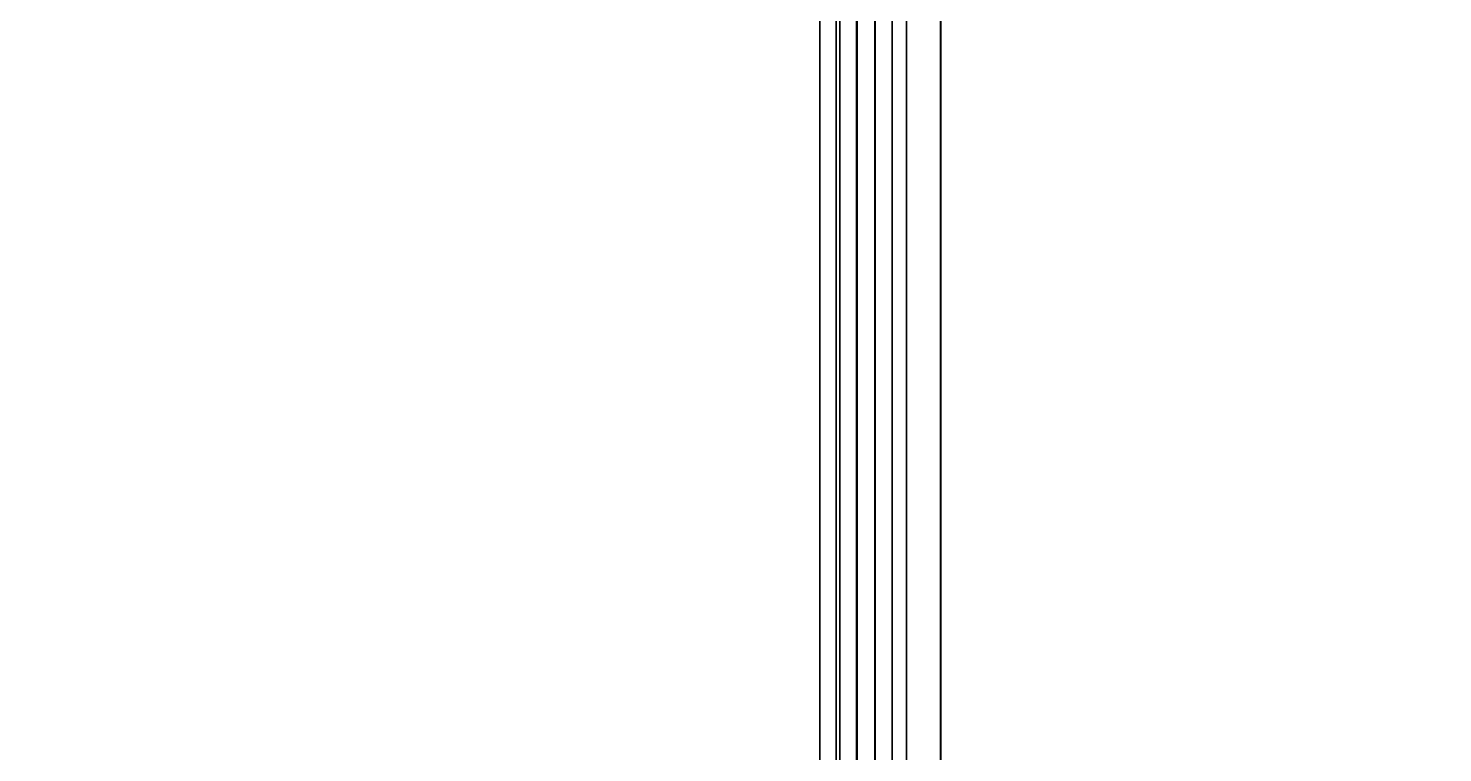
# Model space of a CAD drawing. Extents: x -152 to 154, y -106 to 95.
# Drawn here: x 18.15 to 51.63, y 43.24 to 60.4 of the extents above; entities that cross this region are included whole.
import ezdxf

# ---------------------------------------------------------------- set-up
doc = ezdxf.new("R2010")
doc.units = 0
for name, color, linetype in [('GROUND1', 253, 'CONTINUOUS'), ('ROOF1', 37, 'CONTINUOUS'), ('ROOF2', 59, 'CONTINUOUS'), ('WALL', 254, 'CONTINUOUS')]:
    doc.layers.add(name, color=color, linetype=linetype)

msp = doc.modelspace()

# ---------------------------------------------------------------- linework, layer by layer
at = {"layer": 'GROUND1', "invisible_edges": 8}
for points in [[(-151.5, 95, -0.075062), (-151.5, -80, -0.075062), (153.5, 95, -0.075062)], [(-151.5, -80, -0.075062), (-56.949997, -80, -0.075062), (153.5, 95, -0.075062)], [(-56.949997, -80, -0.075062), (-56.949997, -106, -0.075062), (153.5, 95, -0.075062)], [(153.5, 95, -0.075062), (-56.949997, -106, -0.075062), (58.949997, -80, -0.075062)]]:
    msp.add_3dface(points, dxfattribs=at)
at = {"layer": 'ROOF1'}
msp.add_3dface([(0.5, 70, 105.704536), (0.5, 10, 135.704529), (82.527527, 10, 135.704529), (127.5, 70, 105.704536)], dxfattribs=at)
at = {"layer": 'ROOF2'}
msp.add_3dface([(132.100006, -55.5, 107.236023), (132.100006, 73.800003, 107.236023), (-130, 73.800003, 107.236023), (-130, -55.5, 107.236023)], dxfattribs=at)
at = {"layer": 'WALL'}
for points in [[(39.744736, 72.496826, 136.393646), (37.362137, 70.308945, 136.393646), (37.362137, 1.028152, 136.393646), (39.744736, -1.159737, 136.393646)], [(38.941879, 71.759567, 135.859924), (39.754959, 72.506203, 135.866608), (39.754959, -1.169106, 135.866608), (38.941879, -0.422478, 135.859924)], [(39.754959, 72.506203, 135.866608), (39.744736, 72.496826, 136.393646), (39.744736, -1.159737, 136.393646), (39.754959, -1.169106, 135.866608)], [(38.597778, 71.443604, 135.738632), (38.941879, 71.759567, 135.859924), (38.941879, -0.422478, 135.859924), (38.597778, -0.106506, 135.738632)], [(38.19635, 71.074974, 134.889542), (38.597778, 71.443604, 134.913788), (38.597778, -0.106506, 134.913788), (38.19635, 0.262123, 134.889542)], [(38.597778, 71.443604, 134.913788), (38.597778, 71.443604, 135.738632), (38.597778, -0.106506, 135.738632), (38.597778, -0.106506, 134.913788)], [(37.772614, 70.685867, 134.402679), (38.189957, 71.069099, 134.664093), (38.189957, 0.267998, 134.664093), (37.772614, 0.651222, 134.402679)], [(38.189957, 71.069099, 134.664093), (38.19635, 71.074974, 134.889542), (38.19635, 0.262123, 134.889542), (38.189957, 0.267998, 134.664093)], [(37.753738, 0.668549, 134), (37.753738, 70.668549, 134.23999), (12.25, 70.668549, 134.23999), (12.25, 0.668549, 134)], [(37.753738, 70.668549, 134), (37.772614, 70.685867, 134.402679), (37.772614, 0.651222, 134.402679), (37.753738, 0.668549, 134)], [(37.753738, 70.668549, 104.32), (37.753738, 70.668549, 134.23999), (37.753738, 0.668549, 134), (37.753738, 0.668549, 100)], [(37.362137, 70.308945, 136.393646), (37.276031, 70.229866, 135.131165), (37.276031, 1.107231, 135.131165), (37.362137, 1.028152, 136.393646)], [(37.276031, 70.229866, 135.131165), (36.889587, 69.875015, 135.097687), (36.889587, 1.462074, 135.097687), (37.276031, 1.107231, 135.131165)], [(36.889587, 1.462074, 135.097687), (36.889587, 69.875015, 135.097687), (12.25, 69.875015, 135.097687), (12.25, 1.462074, 135.097687)]]:
    msp.add_3dface(points, dxfattribs=at)

doc.saveas('drawing.dxf')
